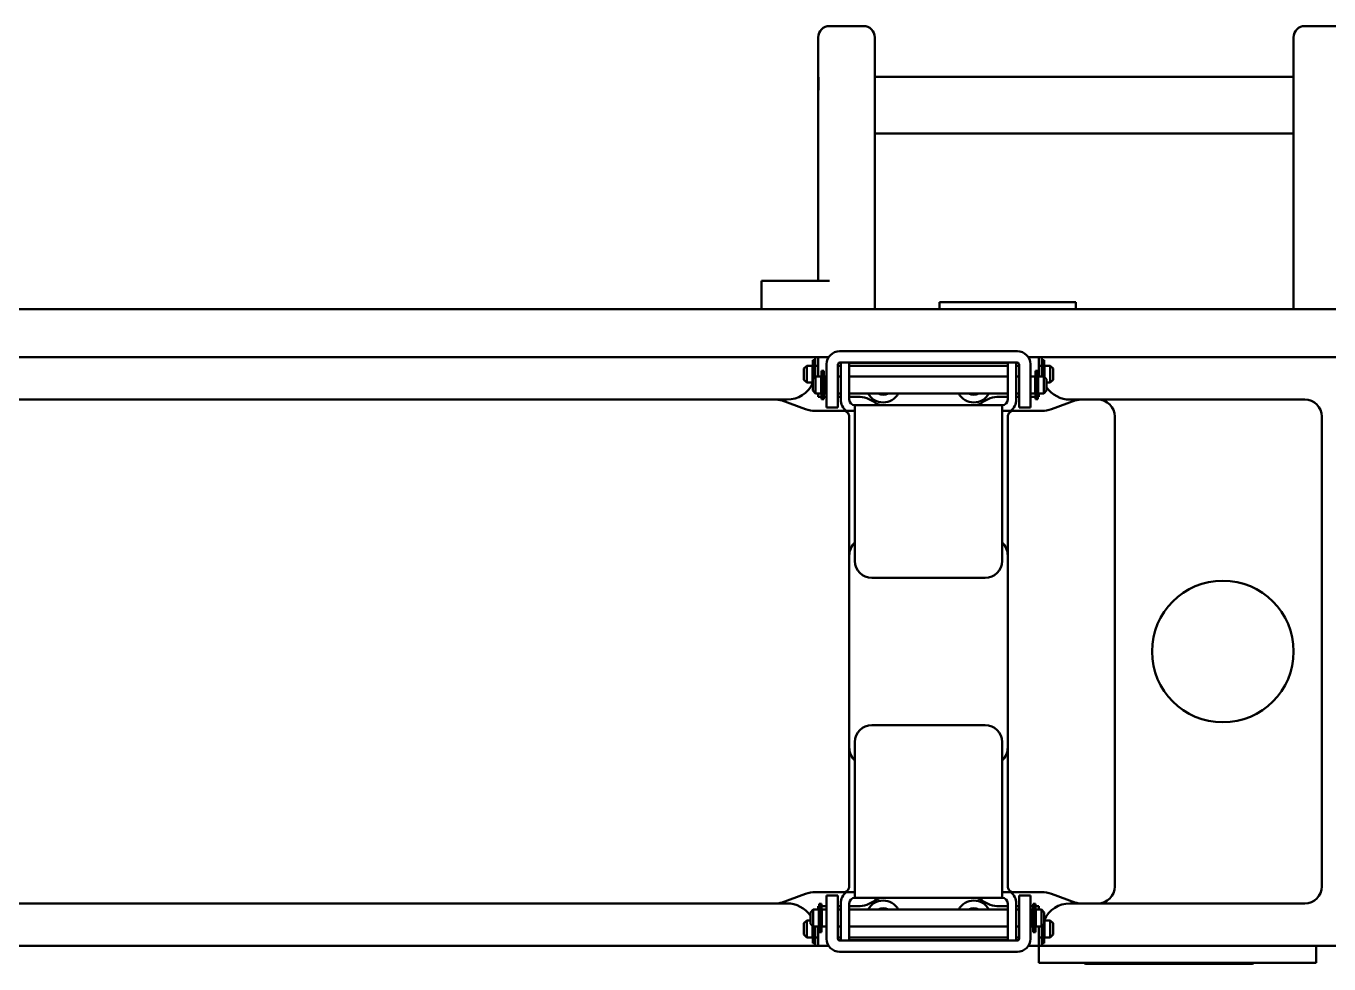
# Model space of a CAD drawing. Header units: millimetres. Extents: x 36 to 3196, y 27 to 5967.
# Drawn here: x 1599.4 to 1829.6, y 2366.5 to 2532.2 of the extents above; entities that cross this region are included whole.
import ezdxf

# ---------------------------------------------------------------- set-up
doc = ezdxf.new("R2010")
doc.units = ezdxf.units.MM
doc.layers.add('외형선(ISO)', color=7, linetype='Continuous', lineweight=50)

msp = doc.modelspace()

# ---------------------------------------------------------------- linework, layer by layer
at = {"layer": '외형선(ISO)'}
for p, q in [((1747.3917, 2532.2438), (1741.3917, 2532.2438)), ((1825.3917, 2532.2438), (1831.3917, 2532.2438)), ((1739.3917, 2530.2438), (1739.3917, 2523.648)), ((1749.3917, 2530.2438), (1749.3917, 2521.7506)), ((1823.3917, 2521.7506), (1823.3917, 2530.2438)), ((1739.3917, 2523.648), (1739.3917, 2519.6605)), ((1749.3917, 2523.2672), (1823.3917, 2523.2672)), ((1749.3917, 2521.7506), (1749.3917, 2502.2438)), ((1823.3917, 2502.2438), (1823.3917, 2521.7506)), ((1739.3917, 2519.6605), (1739.3917, 2502.2438)), ((1749.3917, 2513.2672), (1823.3917, 2513.2672)), ((1739.3917, 2487.2438), (1739.3917, 2502.2438)), ((1749.3917, 2502.2438), (1749.3917, 2482.2438)), ((1823.3917, 2482.2438), (1823.3917, 2502.2438)), ((1730.3917, 2487.2438), (1729.3917, 2487.2438)), ((1729.3917, 2482.2438), (1729.3917, 2487.2438)), ((1730.3917, 2487.2438), (1741.3917, 2487.2438)), ((1465.3917, 2482.2438), (1848.3917, 2482.2438)), ((1760.8417, 2483.4438), (1784.9417, 2483.4438)), ((1760.8417, 2483.4438), (1760.8417, 2482.2438)), ((1784.9417, 2483.4438), (1784.9417, 2482.2438)), ((1743.1917, 2474.8018), (1774.5917, 2474.8018)), ((1574.8917, 2473.7438), (1738.8917, 2473.7438)), ((1738.4417, 2469.8438), (1738.4417, 2473.2438)), ((1738.4417, 2473.2438), (1738.8417, 2473.2438)), ((1738.8417, 2473.2438), (1738.8417, 2470.2438)), ((1739.3917, 2473.7438), (1738.8917, 2473.7438)), ((1738.8917, 2472.2438), (1738.8917, 2473.7438)), ((1739.3917, 2470.3438), (1739.3917, 2473.7438)), ((1739.3917, 2473.7438), (1741.2559, 2473.7438)), ((1740.8917, 2468.8438), (1740.8917, 2472.5018)), ((1742.8917, 2468.8438), (1742.8917, 2472.5018)), ((1743.0145, 2472.7438), (1743.3917, 2472.7438)), ((1743.1917, 2472.8018), (1774.5917, 2472.8018)), ((1743.3917, 2472.8018), (1743.3917, 2471.5637)), ((1744.8917, 2472.8018), (1744.8917, 2471.5637)), ((1744.8917, 2472.7438), (1772.8917, 2472.7438)), ((1745.8917, 2472.7438), (1745.8917, 2472.8018)), ((1771.8917, 2472.7438), (1771.8917, 2472.8018)), ((1772.8917, 2472.8018), (1772.8917, 2471.5637)), ((1774.3917, 2472.8018), (1774.3917, 2471.5637)), ((1774.3917, 2472.7438), (1774.769, 2472.7438)), ((1774.8917, 2472.5018), (1774.8917, 2468.8438)), ((1776.5276, 2473.7438), (1778.3917, 2473.7438)), ((1776.8917, 2472.5018), (1776.8917, 2468.8438)), ((1778.8917, 2473.7438), (1778.3917, 2473.7438)), ((1778.3917, 2470.3438), (1778.3917, 2473.7438)), ((1778.8917, 2472.2438), (1778.8917, 2473.7438)), ((1778.8917, 2473.7438), (1830.8917, 2473.7438)), ((1778.9417, 2470.3438), (1778.9417, 2473.2438)), ((1779.3417, 2473.2438), (1778.9417, 2473.2438)), ((1779.3417, 2473.2438), (1779.3417, 2470.2438)), ((1736.8917, 2471.7438), (1737.3917, 2472.2438)), ((1736.8917, 2471.7438), (1736.8917, 2469.7438)), ((1737.3917, 2469.2438), (1737.3917, 2472.2438)), ((1737.3917, 2472.2438), (1738.3917, 2472.2438)), ((1738.3917, 2469.2438), (1738.3917, 2472.2438)), ((1738.3917, 2471.7438), (1738.4417, 2471.7438)), ((1738.4417, 2469.8438), (1738.9417, 2470.3438)), ((1738.8417, 2471.7438), (1738.8917, 2471.7438)), ((1738.8917, 2472.2438), (1738.8917, 2470.2938)), ((1738.8917, 2472.2438), (1739.3917, 2472.2438)), ((1738.9417, 2467.3438), (1738.9417, 2470.3438)), ((1738.9417, 2470.3438), (1739.9417, 2470.3438)), ((1739.9417, 2467.3438), (1739.9417, 2470.3438)), ((1739.9917, 2466.3438), (1739.9917, 2471.3438)), ((1739.9917, 2471.3438), (1740.3917, 2471.3438)), ((1740.3917, 2471.3438), (1740.3917, 2466.3438)), ((1740.4417, 2470.3438), (1740.4417, 2467.3438)), ((1740.4417, 2470.3438), (1740.8917, 2470.3438)), ((1742.8917, 2472.2438), (1743.3917, 2472.2438)), ((1742.8917, 2470.3438), (1743.3917, 2470.3438)), ((1743.3917, 2471.2343), (1743.3917, 2471.5637)), ((1743.3917, 2471.2343), (1743.3917, 2468.7438)), ((1744.8917, 2472.2438), (1772.8917, 2472.2438)), ((1744.8917, 2471.2343), (1744.8917, 2471.5637)), ((1744.8917, 2471.2343), (1744.8917, 2468.7438)), ((1744.8917, 2470.3438), (1772.8917, 2470.3438)), ((1772.8917, 2471.5637), (1772.8917, 2471.2343)), ((1772.8917, 2471.2343), (1772.8917, 2468.7438)), ((1774.3917, 2472.2438), (1774.8917, 2472.2438)), ((1774.3917, 2471.5637), (1774.3917, 2471.2343)), ((1774.3917, 2471.2343), (1774.3917, 2468.7438)), ((1774.3917, 2470.3438), (1774.8917, 2470.3438)), ((1776.8917, 2470.3438), (1777.7417, 2470.3438)), ((1777.7417, 2467.3438), (1777.7417, 2470.3438)), ((1777.7917, 2466.3438), (1777.7917, 2471.3438)), ((1778.1917, 2471.3438), (1777.7917, 2471.3438)), ((1778.1917, 2471.3438), (1778.1917, 2466.3438)), ((1778.2417, 2470.3438), (1778.2417, 2467.3438)), ((1778.2417, 2470.3438), (1779.2417, 2470.3438)), ((1778.3917, 2472.2438), (1778.8917, 2472.2438)), ((1778.8917, 2470.3438), (1778.8917, 2472.2438)), ((1778.9417, 2471.7438), (1778.8917, 2471.7438)), ((1779.2417, 2467.3438), (1779.2417, 2470.3438)), ((1779.7417, 2469.8438), (1779.2417, 2470.3438)), ((1779.3917, 2471.7438), (1779.3417, 2471.7438)), ((1779.3917, 2472.2438), (1779.3917, 2470.1938)), ((1779.3917, 2472.2438), (1780.3917, 2472.2438)), ((1780.3917, 2469.2438), (1780.3917, 2472.2438)), ((1780.8917, 2471.7438), (1780.3917, 2472.2438)), ((1780.8917, 2469.7438), (1780.8917, 2471.7438)), ((1736.8917, 2469.7438), (1737.3917, 2469.2438)), ((1737.3917, 2469.2438), (1738.3917, 2469.2438)), ((1738.3917, 2469.7438), (1738.4417, 2469.7438)), ((1738.4417, 2469.8438), (1738.4417, 2467.8438)), ((1738.4417, 2467.8438), (1738.9417, 2467.3438)), ((1739.9417, 2469.8438), (1739.9917, 2469.8438)), ((1739.9417, 2467.8438), (1739.9917, 2467.8438)), ((1740.3917, 2469.8438), (1740.4417, 2469.8438)), ((1740.3917, 2467.8438), (1740.4417, 2467.8438)), ((1740.8917, 2468.8438), (1740.8917, 2464.8438)), ((1742.8917, 2468.8438), (1742.8917, 2464.8438)), ((1743.3917, 2466.2438), (1743.3917, 2468.7438)), ((1744.8917, 2466.2438), (1744.8917, 2468.7438)), ((1772.8917, 2468.7438), (1772.8917, 2466.2438)), ((1774.3917, 2468.7438), (1774.3917, 2466.2438)), ((1774.8917, 2464.8438), (1774.8917, 2468.8438)), ((1776.8917, 2464.8438), (1776.8917, 2468.8438)), ((1777.7917, 2469.8438), (1777.7417, 2469.8438)), ((1777.7917, 2467.8438), (1777.7417, 2467.8438)), ((1778.2417, 2469.8438), (1778.1917, 2469.8438)), ((1778.2417, 2467.8438), (1778.1917, 2467.8438)), ((1779.7417, 2467.8438), (1779.2417, 2467.3438)), ((1779.7417, 2467.8438), (1779.7417, 2469.8438)), ((1779.7417, 2469.2438), (1780.3917, 2469.2438)), ((1780.8917, 2469.7438), (1780.3917, 2469.2438)), ((1581.621, 2466.2438), (1732.1625, 2466.2438)), ((1732.1625, 2466.2438), (1733.8917, 2466.2438)), ((1732.8465, 2466.1232), (1737.1816, 2464.5453)), ((1738.9417, 2467.3438), (1739.9417, 2467.3438)), ((1739.3917, 2466.7438), (1739.3917, 2467.3438)), ((1739.3917, 2466.7438), (1739.9917, 2466.7438)), ((1739.9917, 2466.3438), (1740.3917, 2466.3438)), ((1740.3917, 2466.7438), (1740.8917, 2466.7438)), ((1740.4417, 2467.3438), (1740.8917, 2467.3438)), ((1742.8917, 2467.3438), (1743.3917, 2467.3438)), ((1743.3917, 2466.7438), (1742.8917, 2466.7438)), ((1744.8917, 2467.3438), (1772.8917, 2467.3438)), ((1746.3917, 2466.7438), (1744.8917, 2466.7438)), ((1772.8917, 2466.7438), (1771.3917, 2466.7438)), ((1774.3917, 2467.3438), (1774.8917, 2467.3438)), ((1774.8917, 2466.7438), (1774.3917, 2466.7438)), ((1776.8917, 2467.3438), (1777.7417, 2467.3438)), ((1776.8917, 2466.7438), (1777.7917, 2466.7438)), ((1778.1917, 2466.3438), (1777.7917, 2466.3438)), ((1778.1917, 2466.7438), (1778.3917, 2466.7438)), ((1778.2417, 2467.3438), (1779.2417, 2467.3438)), ((1778.3917, 2467.3438), (1778.3917, 2466.7438)), ((1780.6018, 2464.5453), (1784.9369, 2466.1232)), ((1783.8917, 2466.2438), (1785.621, 2466.2438)), ((1788.7917, 2466.2438), (1785.621, 2466.2438)), ((1825.3917, 2466.2438), (1788.7917, 2466.2438)), ((1738.8917, 2464.2438), (1743.8917, 2464.2438)), ((1742.8917, 2464.8438), (1740.8917, 2464.8438)), ((1743.8917, 2464.2438), (1745.8917, 2464.2438)), ((1744.8917, 2463.1593), (1744.8917, 2462.7438)), ((1745.8917, 2465.2438), (1771.8917, 2465.2438)), ((1745.8917, 2465.2438), (1745.8917, 2462.2438)), ((1771.8917, 2465.2438), (1771.8917, 2462.2438)), ((1771.8917, 2464.2438), (1773.8917, 2464.2438)), ((1772.8917, 2462.7438), (1772.8917, 2463.1593)), ((1773.8917, 2464.2438), (1778.8917, 2464.2438)), ((1774.8917, 2464.8438), (1776.8917, 2464.8438)), ((1791.7917, 2380.2438), (1791.7917, 2463.2438)), ((1828.3917, 2380.2438), (1828.3917, 2463.2438)), ((1744.8917, 2462.7438), (1744.8917, 2462.2438)), ((1744.8917, 2462.2438), (1744.8917, 2441.3896)), ((1745.8917, 2462.2438), (1745.8917, 2437.7438)), ((1771.8917, 2437.7438), (1771.8917, 2462.2438)), ((1772.8917, 2462.2438), (1772.8917, 2462.7438)), ((1772.8917, 2441.3896), (1772.8917, 2462.2438)), ((1744.8917, 2441.3896), (1744.8917, 2402.0981)), ((1772.8917, 2402.0981), (1772.8917, 2441.3896)), ((1748.8917, 2434.7438), (1768.8917, 2434.7438)), ((1768.8917, 2408.7438), (1748.8917, 2408.7438)), ((1745.8917, 2405.7438), (1745.8917, 2381.2438)), ((1771.8917, 2381.2438), (1771.8917, 2405.7438)), ((1744.8917, 2402.0981), (1744.8917, 2381.2438)), ((1772.8917, 2381.2438), (1772.8917, 2402.0981)), ((1744.8917, 2381.2438), (1744.8917, 2380.7438)), ((1744.8917, 2380.7438), (1744.8917, 2380.3283)), ((1745.8917, 2378.2438), (1745.8917, 2381.2438)), ((1771.8917, 2378.2438), (1771.8917, 2381.2438)), ((1772.8917, 2380.7438), (1772.8917, 2381.2438)), ((1772.8917, 2380.3283), (1772.8917, 2380.7438)), ((1737.1816, 2378.9423), (1732.8465, 2377.3644)), ((1743.8917, 2379.2438), (1738.8917, 2379.2438)), ((1740.8917, 2378.6438), (1740.8917, 2374.6438)), ((1742.8917, 2378.6438), (1740.8917, 2378.6438)), ((1742.8917, 2378.6438), (1742.8917, 2374.6438)), ((1745.8917, 2379.2438), (1743.8917, 2379.2438)), ((1771.8917, 2378.2438), (1745.8917, 2378.2438)), ((1773.8917, 2379.2438), (1771.8917, 2379.2438)), ((1778.8917, 2379.2438), (1773.8917, 2379.2438)), ((1774.8917, 2374.6438), (1774.8917, 2378.6438)), ((1774.8917, 2378.6438), (1776.8917, 2378.6438)), ((1776.8917, 2374.6438), (1776.8917, 2378.6438)), ((1784.9369, 2377.3644), (1780.6018, 2378.9423)), ((1732.1625, 2377.2438), (1581.621, 2377.2438)), ((1733.8917, 2377.2438), (1732.1625, 2377.2438)), ((1738.0417, 2375.6438), (1738.5417, 2376.1438)), ((1738.0417, 2375.6438), (1738.0417, 2373.6438)), ((1738.5417, 2376.1438), (1738.5417, 2373.1438)), ((1739.5417, 2376.1438), (1738.5417, 2376.1438)), ((1739.5917, 2376.7438), (1739.3917, 2376.7438)), ((1739.3917, 2376.1438), (1739.3917, 2376.7438)), ((1739.5417, 2373.1438), (1739.5417, 2376.1438)), ((1739.5417, 2375.6438), (1739.5917, 2375.6438)), ((1739.5917, 2372.1438), (1739.5917, 2377.1438)), ((1739.5917, 2377.1438), (1739.9917, 2377.1438)), ((1739.9917, 2377.1438), (1739.9917, 2372.1438)), ((1740.8917, 2376.7438), (1739.9917, 2376.7438)), ((1739.9917, 2375.6438), (1740.0417, 2375.6438)), ((1740.0417, 2376.1438), (1740.0417, 2373.1438)), ((1740.8917, 2376.1438), (1740.0417, 2376.1438)), ((1742.8917, 2376.7438), (1743.3917, 2376.7438)), ((1743.3917, 2376.1438), (1742.8917, 2376.1438)), ((1743.3917, 2374.7438), (1743.3917, 2377.2438)), ((1744.8917, 2374.7438), (1744.8917, 2377.2438)), ((1744.8917, 2376.7438), (1746.3917, 2376.7438)), ((1772.8917, 2376.1438), (1744.8917, 2376.1438)), ((1771.3917, 2376.7438), (1772.8917, 2376.7438)), ((1772.8917, 2377.2438), (1772.8917, 2374.7438)), ((1774.3917, 2377.2438), (1774.3917, 2374.7438)), ((1774.3917, 2376.7438), (1774.8917, 2376.7438)), ((1774.8917, 2376.1438), (1774.3917, 2376.1438)), ((1777.3917, 2376.7438), (1776.8917, 2376.7438)), ((1777.3417, 2376.1438), (1776.8917, 2376.1438)), ((1777.3417, 2373.1438), (1777.3417, 2376.1438)), ((1777.3917, 2375.6438), (1777.3417, 2375.6438)), ((1777.3917, 2372.1438), (1777.3917, 2377.1438)), ((1777.7917, 2377.1438), (1777.3917, 2377.1438)), ((1777.7917, 2377.1438), (1777.7917, 2372.1438)), ((1778.3917, 2376.7438), (1777.7917, 2376.7438)), ((1777.8417, 2375.6438), (1777.7917, 2375.6438)), ((1777.8417, 2376.1438), (1777.8417, 2373.1438)), ((1778.8417, 2376.1438), (1777.8417, 2376.1438)), ((1778.3917, 2376.7438), (1778.3917, 2376.1438)), ((1778.8417, 2376.1438), (1778.8417, 2373.1438)), ((1779.3417, 2375.6438), (1778.8417, 2376.1438)), ((1779.3417, 2373.6438), (1779.3417, 2375.6438)), ((1785.621, 2377.2438), (1783.8917, 2377.2438)), ((1785.621, 2377.2438), (1788.7917, 2377.2438)), ((1788.7917, 2377.2438), (1825.3917, 2377.2438)), ((1736.8917, 2373.7438), (1737.3917, 2374.2438)), ((1736.8917, 2373.7438), (1736.8917, 2371.7438)), ((1737.3917, 2374.2438), (1737.3917, 2371.2438)), ((1738.0417, 2374.2438), (1737.3917, 2374.2438)), ((1738.0417, 2373.6438), (1738.5417, 2373.1438)), ((1738.3917, 2371.2438), (1738.3917, 2373.2938)), ((1739.5417, 2373.6438), (1739.5917, 2373.6438)), ((1739.9917, 2373.6438), (1740.0417, 2373.6438)), ((1740.8917, 2370.9858), (1740.8917, 2374.6438)), ((1742.8917, 2370.9858), (1742.8917, 2374.6438)), ((1743.3917, 2372.2533), (1743.3917, 2374.7438)), ((1744.8917, 2372.2533), (1744.8917, 2374.7438)), ((1772.8917, 2372.2533), (1772.8917, 2374.7438)), ((1774.3917, 2372.2533), (1774.3917, 2374.7438)), ((1774.8917, 2374.6438), (1774.8917, 2370.9858)), ((1776.8917, 2374.6438), (1776.8917, 2370.9858)), ((1777.3917, 2373.6438), (1777.3417, 2373.6438)), ((1777.8417, 2373.6438), (1777.7917, 2373.6438)), ((1779.3417, 2373.6438), (1778.8417, 2373.1438)), ((1779.3917, 2373.7438), (1779.3417, 2373.7438)), ((1779.3417, 2373.6438), (1779.3417, 2370.2438)), ((1779.3917, 2374.2438), (1779.3917, 2371.2438)), ((1780.3917, 2374.2438), (1779.3917, 2374.2438)), ((1780.3917, 2374.2438), (1780.3917, 2371.2438)), ((1780.8917, 2373.7438), (1780.3917, 2374.2438)), ((1780.8917, 2371.7438), (1780.8917, 2373.7438)), ((1736.8917, 2371.7438), (1737.3917, 2371.2438)), ((1738.3917, 2371.2438), (1737.3917, 2371.2438)), ((1738.3917, 2371.7438), (1738.4417, 2371.7438)), ((1738.4417, 2370.2438), (1738.4417, 2373.2438)), ((1739.5417, 2373.1438), (1738.5417, 2373.1438)), ((1738.8417, 2373.1438), (1738.8417, 2370.2438)), ((1738.8417, 2371.7438), (1738.8917, 2371.7438)), ((1738.8917, 2373.1438), (1738.8917, 2371.2438)), ((1738.8917, 2369.7438), (1738.8917, 2371.2438)), ((1739.3917, 2371.2438), (1738.8917, 2371.2438)), ((1739.3917, 2373.1438), (1739.3917, 2369.7438)), ((1739.5917, 2372.1438), (1739.9917, 2372.1438)), ((1740.8917, 2373.1438), (1740.0417, 2373.1438)), ((1743.3917, 2373.1438), (1742.8917, 2373.1438)), ((1743.3917, 2371.2438), (1742.8917, 2371.2438)), ((1743.3917, 2371.924), (1743.3917, 2372.2533)), ((1743.3917, 2370.6858), (1743.3917, 2371.924)), ((1772.8917, 2373.1438), (1744.8917, 2373.1438)), ((1744.8917, 2371.924), (1744.8917, 2372.2533)), ((1744.8917, 2370.6858), (1744.8917, 2371.924)), ((1772.8917, 2371.2438), (1744.8917, 2371.2438)), ((1772.8917, 2372.2533), (1772.8917, 2371.924)), ((1772.8917, 2370.6858), (1772.8917, 2371.924)), ((1774.8917, 2373.1438), (1774.3917, 2373.1438)), ((1774.3917, 2372.2533), (1774.3917, 2371.924)), ((1774.3917, 2370.6858), (1774.3917, 2371.924)), ((1774.8917, 2371.2438), (1774.3917, 2371.2438)), ((1777.3417, 2373.1438), (1776.8917, 2373.1438)), ((1777.7917, 2372.1438), (1777.3917, 2372.1438)), ((1778.8417, 2373.1438), (1777.8417, 2373.1438)), ((1778.3917, 2373.1438), (1778.3917, 2369.7438)), ((1778.8917, 2371.2438), (1778.3917, 2371.2438)), ((1778.8917, 2371.2438), (1778.8917, 2373.1938)), ((1778.9417, 2371.7438), (1778.8917, 2371.7438)), ((1778.8917, 2369.7438), (1778.8917, 2371.2438)), ((1778.9417, 2370.2438), (1778.9417, 2373.2438)), ((1779.3917, 2371.7438), (1779.3417, 2371.7438)), ((1780.3917, 2371.2438), (1779.3917, 2371.2438)), ((1780.8917, 2371.7438), (1780.3917, 2371.2438)), ((1738.8917, 2369.7438), (1574.8917, 2369.7438)), ((1738.4417, 2370.2438), (1738.8417, 2370.2438)), ((1738.8917, 2369.7438), (1739.3917, 2369.7438)), ((1741.2559, 2369.7438), (1739.3917, 2369.7438)), ((1743.3917, 2370.7438), (1743.0145, 2370.7438)), ((1774.5917, 2370.6858), (1743.1917, 2370.6858)), ((1772.8917, 2370.7438), (1744.8917, 2370.7438)), ((1745.8917, 2370.7438), (1745.8917, 2370.6858)), ((1771.8917, 2370.7438), (1771.8917, 2370.6858)), ((1774.769, 2370.7438), (1774.3917, 2370.7438)), ((1778.3917, 2369.7438), (1776.5276, 2369.7438)), ((1778.3917, 2366.7438), (1778.3917, 2369.7438)), ((1778.3917, 2369.7438), (1778.8917, 2369.7438)), ((1830.8917, 2369.7438), (1778.8917, 2369.7438)), ((1779.3417, 2370.2438), (1778.9417, 2370.2438)), ((1827.3917, 2366.7438), (1827.3917, 2369.7438)), ((1774.5917, 2368.6858), (1743.1917, 2368.6858)), ((1778.3917, 2366.7438), (1787.0161, 2366.7438)), ((1786.6917, 2366.5443), (1787.3917, 2366.5443)), ((1787.0161, 2366.7438), (1789.7656, 2366.7438)), ((1791.6417, 2366.5443), (1787.3917, 2366.5443)), ((1789.7656, 2366.7438), (1817.7927, 2366.7438)), ((1794.9751, 2366.5443), (1791.6417, 2366.5443)), ((1795.7418, 2366.5443), (1794.9751, 2366.5443)), ((1795.7417, 2366.5443), (1807.0417, 2366.5443)), ((1807.8084, 2366.5443), (1807.0417, 2366.5443)), ((1811.1417, 2366.5443), (1807.8084, 2366.5443)), ((1815.3917, 2366.5443), (1811.1417, 2366.5443)), ((1815.3917, 2366.5443), (1816.0917, 2366.5443)), ((1817.7927, 2366.7438), (1819.8323, 2366.7438)), ((1819.8323, 2366.7438), (1827.3917, 2366.7438))]:
    msp.add_line(p, q, dxfattribs=at)
msp.add_circle((1810.8917, 2421.7438), 12.5, dxfattribs=at)
for centre, radius, start, end in [((1741.3917, 2530.2438), 2, 90, 180), ((1747.3917, 2530.2438), 2, 0, 90), ((1825.3917, 2530.2438), 2, 90, 180), ((1743.1917, 2472.5018), 2.3, 90, 180), ((1774.5917, 2472.5018), 2.3, 0, 90), ((1743.1917, 2472.5018), 0.3, 90, 180), ((1774.5917, 2472.5018), 0.3, 0, 90), ((1733.8917, 2471.2438), 5, 270, 335.505352), ((1783.8917, 2471.2438), 5, 213.901262, 270), ((1732.1625, 2464.2438), 2, 70, 90), ((1745.8917, 2466.2438), 2.5, 180, 233.130102), ((1745.8917, 2466.2438), 1, 180, 270), ((1746.3917, 2461.7438), 5, 53.130102, 90), ((1750.8917, 2468.7438), 3, 207.818139, 332.181861), ((1750.8917, 2467.7438), 2.5, 233.130102, 270), ((1750.8917, 2468.7438), 1.65, 238.047254, 301.952746), ((1766.8917, 2468.7438), 3, 207.818139, 332.181861), ((1766.8917, 2468.7438), 1.65, 238.047254, 301.952746), ((1766.8917, 2467.7438), 2.5, 270, 306.869898), ((1771.3917, 2461.7438), 5, 90, 126.869898), ((1771.8917, 2466.2438), 1, 270, 0), ((1771.8917, 2466.2438), 2.5, 306.869898, 0), ((1785.621, 2464.2438), 2, 90, 110), ((1788.7917, 2463.2438), 3, 0, 90), ((1825.3917, 2463.2438), 3, 0, 90), ((1738.8917, 2469.2438), 5, 250, 270), ((1743.8917, 2463.2438), 1, 18.836922, 90), ((1773.8917, 2463.2438), 1, 90, 161.163078), ((1778.8917, 2469.2438), 5, 270, 290), ((1747.8917, 2438.7438), 3, 131.810315, 180), ((1769.8917, 2438.7438), 3, 0, 48.189685), ((1748.8917, 2437.7438), 3, 180, 270), ((1768.8917, 2437.7438), 3, 270, 0), ((1748.8917, 2405.7438), 3, 90, 180), ((1768.8917, 2405.7438), 3, 0, 90), ((1747.8917, 2404.7438), 3, 180, 228.189685), ((1769.8917, 2404.7438), 3, 311.810315, 0), ((1788.7917, 2380.2438), 3, 270, 0), ((1825.3917, 2380.2438), 3, 270, 0), ((1738.8917, 2374.2438), 5, 90, 110), ((1745.8917, 2377.2438), 2.5, 126.869898, 180), ((1743.8917, 2380.2438), 1, 270, 341.163078), ((1745.8917, 2377.2438), 1, 90, 180), ((1750.8917, 2375.7438), 2.5, 90, 126.869898), ((1766.8917, 2375.7438), 2.5, 53.130102, 90), ((1771.8917, 2377.2438), 1, 0, 90), ((1773.8917, 2380.2438), 1, 198.836922, 270), ((1771.8917, 2377.2438), 2.5, 0, 53.130102), ((1778.8917, 2374.2438), 5, 70, 90), ((1732.1625, 2379.2438), 2, 270, 290), ((1733.8917, 2372.2438), 5, 33.901262, 90), ((1746.3917, 2381.7438), 5, 270, 306.869898), ((1750.8917, 2374.7438), 3, 27.818139, 152.181861), ((1750.8917, 2374.7438), 1.65, 58.047254, 121.952746), ((1766.8917, 2374.7438), 3, 27.818139, 152.181861), ((1766.8917, 2374.7438), 1.65, 58.047254, 121.952746), ((1771.3917, 2381.7438), 5, 233.130102, 270), ((1783.8917, 2372.2438), 5, 90, 155.505352), ((1785.621, 2379.2438), 2, 250, 270), ((1743.1917, 2370.9858), 2.3, 180, 270), ((1743.1917, 2370.9858), 0.3, 180, 270), ((1774.5917, 2370.9858), 2.3, 270, 0), ((1774.5917, 2370.9858), 0.3, 270, 0)]:
    msp.add_arc(centre, radius, start, end, dxfattribs=at)
for centre, start_param, end_param in [((1786.6917, 2366.8426), 3.47915181, 4.71238898), ((1816.0917, 2366.8426), 4.71238898, 5.94562615)]:
    msp.add_ellipse(centre, major_axis=(0.3, 0), ratio=0.99432233, start_param=start_param, end_param=end_param, dxfattribs=at)
for points, knots in [([(1739.3917, 2519.6605), (1739.3917, 2520.0279), (1739.4096, 2520.4261), (1739.4386, 2521.1042), (1739.4492, 2521.3652), (1739.4581, 2521.712), (1739.46, 2521.8105), (1739.4619, 2521.9705), (1739.4623, 2522.0334), (1739.4624, 2522.1027), (1739.4624, 2522.1102), (1739.4624, 2522.1176), (1739.4624, 2522.1776), (1739.4621, 2522.2366), (1739.4605, 2522.3766), (1739.4589, 2522.4565), (1739.4516, 2522.719), (1739.4428, 2522.8907), (1739.4195, 2523.2436), (1739.4031, 2523.4163), (1739.3931, 2523.5846), (1739.3918, 2523.6189), (1739.3917, 2523.648)], [2.160294273, 2.160294273, 2.160294273, 2.160294273, 2.301452816, 2.301452816, 2.395867443, 2.395867443, 2.434481863, 2.434481863, 2.46023084, 2.46023084, 2.463338226, 2.463338226, 2.463338226, 2.488436368, 2.488436368, 2.524054027, 2.524054027, 2.609134127, 2.609134127, 2.718925371, 2.718925371, 2.752877932, 2.752877932, 2.752877932, 2.752877932]), ([(1744.8917, 2463.1593), (1744.8917, 2463.1771), (1744.8916, 2463.1946), (1744.8894, 2463.3111), (1744.8809, 2463.4002), (1744.8552, 2463.5124), (1744.8472, 2463.5404), (1744.8382, 2463.5667)], [-0.5166195058, -0.5166195058, -0.5166195058, -0.5166195058, -0.5132448775, -0.5132448775, -0.4939196502, -0.4939196502, -0.4869372496, -0.4869372496, -0.4869372496, -0.4869372496]), ([(1772.8917, 2463.1593), (1772.8918, 2463.2322), (1772.8941, 2463.3043), (1772.9119, 2463.4482), (1772.9267, 2463.5115), (1772.9453, 2463.5667)], [0.186650868, 0.186650868, 0.186650868, 0.186650868, 0.2064796752, 0.2064796752, 0.2266412317, 0.2266412317, 0.2266412317, 0.2266412317]), ([(1744.8917, 2380.3283), (1744.8917, 2380.2579), (1744.8895, 2380.1882), (1744.8726, 2380.0435), (1744.8574, 2379.978), (1744.8382, 2379.9209)], [0.5548633654, 0.5548633654, 0.5548633654, 0.5548633654, 0.5748563244, 0.5748563244, 0.5967068033, 0.5967068033, 0.5967068033, 0.5967068033]), ([(1772.8917, 2380.3283), (1772.8918, 2380.312), (1772.8919, 2380.2958), (1772.8939, 2380.1811), (1772.9019, 2380.0923), (1772.9274, 2379.9784), (1772.9358, 2379.9488), (1772.9453, 2379.9209)], [-0.148621567, -0.148621567, -0.148621567, -0.148621567, -0.1454593885, -0.1454593885, -0.1259451858, -0.1259451858, -0.118419815, -0.118419815, -0.118419815, -0.118419815]), ([(1795.7417, 2366.5443), (1795.7135, 2366.5443), (1795.6834, 2366.5484), (1795.6238, 2366.5666), (1795.5942, 2366.5808), (1795.5413, 2366.6184), (1795.518, 2366.6414), (1795.4817, 2366.691), (1795.4681, 2366.7172), (1795.4587, 2366.7438)], [-1.57079633, -1.57079633, -1.57079633, -1.57079633, -1.25663706, -1.25663706, -0.9424778, -0.9424778, -0.63644715, -0.63644715, -0.35357879, -0.35357879, -0.35357879, -0.35357879]), ([(1807.0417, 2366.5443), (1807.07, 2366.5443), (1807.1001, 2366.5484), (1807.1597, 2366.5666), (1807.1893, 2366.5808), (1807.2422, 2366.6184), (1807.2655, 2366.6414), (1807.3018, 2366.691), (1807.3154, 2366.7172), (1807.3248, 2366.7438)], [-1.57079633, -1.57079633, -1.57079633, -1.57079633, -1.25663706, -1.25663706, -0.9424778, -0.9424778, -0.63644715, -0.63644715, -0.35357879, -0.35357879, -0.35357879, -0.35357879])]:
    msp.add_open_spline(points, degree=3, knots=knots, dxfattribs=at)

doc.saveas('drawing.dxf')
